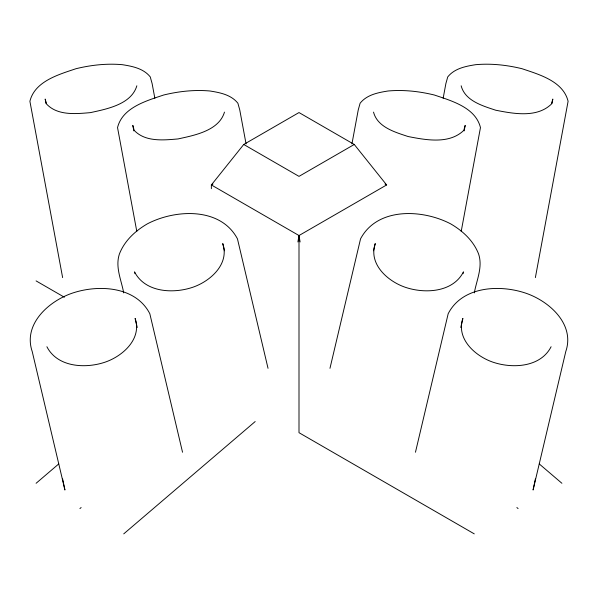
<?xml version="1.0" encoding="UTF-8"?>
<svg xmlns="http://www.w3.org/2000/svg" width="598" height="598" viewBox="0 0 598 598"><rect width="100%" height="100%" fill="white"/><g stroke="black" fill="none" stroke-linecap="round" stroke-linejoin="round"><path stroke-width="0.9" d="M297.894 241.966L299 235.537L386.637 184.946L354.263 144.469L299 112.559L243.737 144.469L211.363 184.946L211.363 188.684M351.938 143.879L358.247 109.897L360.108 103.23C366.836 94.753 377.943 92.593 388.057 90.993C403.605 89.61 419.22 91.322 434.342 95.015C451.557 100.83 475.53 107.491 480.463 127.583L461.208 231.359M443.148 98.281L445.876 83.585L447.738 76.918C454.473 68.441 465.58 66.281 475.694 64.681C491.242 63.306 506.85 65.018 521.979 68.703C539.194 74.518 563.167 81.186 568.1 101.271L535.374 277.599M464.168 130.88L465.192 125.371L463.794 130.371C449.285 144.439 426.06 140.037 408.113 136.531C395.039 132.188 377.398 127.18 373.526 112.11M551.969 103.656L552.821 99.059L551.423 104.067C536.922 118.127 513.689 113.732 495.749 110.226C482.676 105.883 465.035 100.868 461.155 85.798M535.374 478.991L533.072 490.016L565.798 351.475C575.366 323.525 547.91 299.875 523.631 292.482C497.828 284.461 461.925 286.876 448.179 313.711L415.46 452.252M329.969 368.323L360.549 238.834C377.495 206.893 422.719 209.233 450.653 223.854C462.74 230.88 473.459 240.732 478.602 254.008C482.96 267.134 476.621 280.021 474.311 292.893M373.541 250.794L375.252 243.55C368.069 264.51 388.663 282.249 406.872 287.795C426.225 293.812 453.157 292.003 463.457 271.873L463.031 273.682M460.744 327.487L462.882 318.435C455.706 339.395 476.3 357.133 494.509 362.68C513.861 368.689 540.786 366.88 551.094 346.75M136.845 85.798C131.351 104.418 106.825 109.023 90.373 112.633C75.789 113.882 57.572 115.773 46.577 104.067L45.179 99.059L46.031 103.656M224.474 112.11C218.98 130.723 194.462 135.335 178.002 138.938C163.418 140.194 145.209 142.077 134.206 130.371L132.808 125.371L133.832 130.88M36.097 483.281L58.716 463.958M79.915 508.577L81.126 507.545M123.734 533.872L255.182 421.553M212.963 184.027L211.363 184.946L299 235.537L300.106 241.966M354.263 144.469L299 176.373L243.737 144.469M385.037 184.027L386.637 184.946M36.097 280.903L64.367 297.221M474.266 533.872L299 432.683L299 235.537M539.284 463.958L561.903 483.281M516.874 507.545L518.085 508.577M46.906 346.75C57.214 366.88 84.139 368.689 103.491 362.68C121.7 357.133 142.294 339.395 135.118 318.435L137.256 327.487M268.031 368.323L237.451 238.834C220.505 206.893 175.281 209.233 147.347 223.854C135.26 230.88 124.541 240.732 119.398 254.008C115.04 267.134 121.379 280.021 123.689 292.893M224.459 250.794L222.748 243.55C229.931 264.51 209.337 282.249 191.128 287.795C171.776 293.812 144.843 292.003 134.543 271.873L134.969 273.682M182.54 452.252L149.821 313.711C136.075 286.876 100.172 284.461 74.369 292.482C50.09 299.875 22.634 323.525 32.202 351.475L64.928 490.016L62.626 478.991M246.062 143.879L239.753 109.897L237.892 103.23C231.164 94.753 220.057 92.593 209.943 90.993C194.395 89.61 178.78 91.322 163.658 95.015C146.443 100.83 122.47 107.491 117.537 127.583L136.793 231.359M154.852 98.281L152.124 83.585L150.262 76.918C143.527 68.441 132.42 66.281 122.306 64.681C106.758 63.306 91.15 65.018 76.021 68.703C58.806 74.518 34.834 81.186 29.9 101.271L62.626 277.599"/></g></svg>
